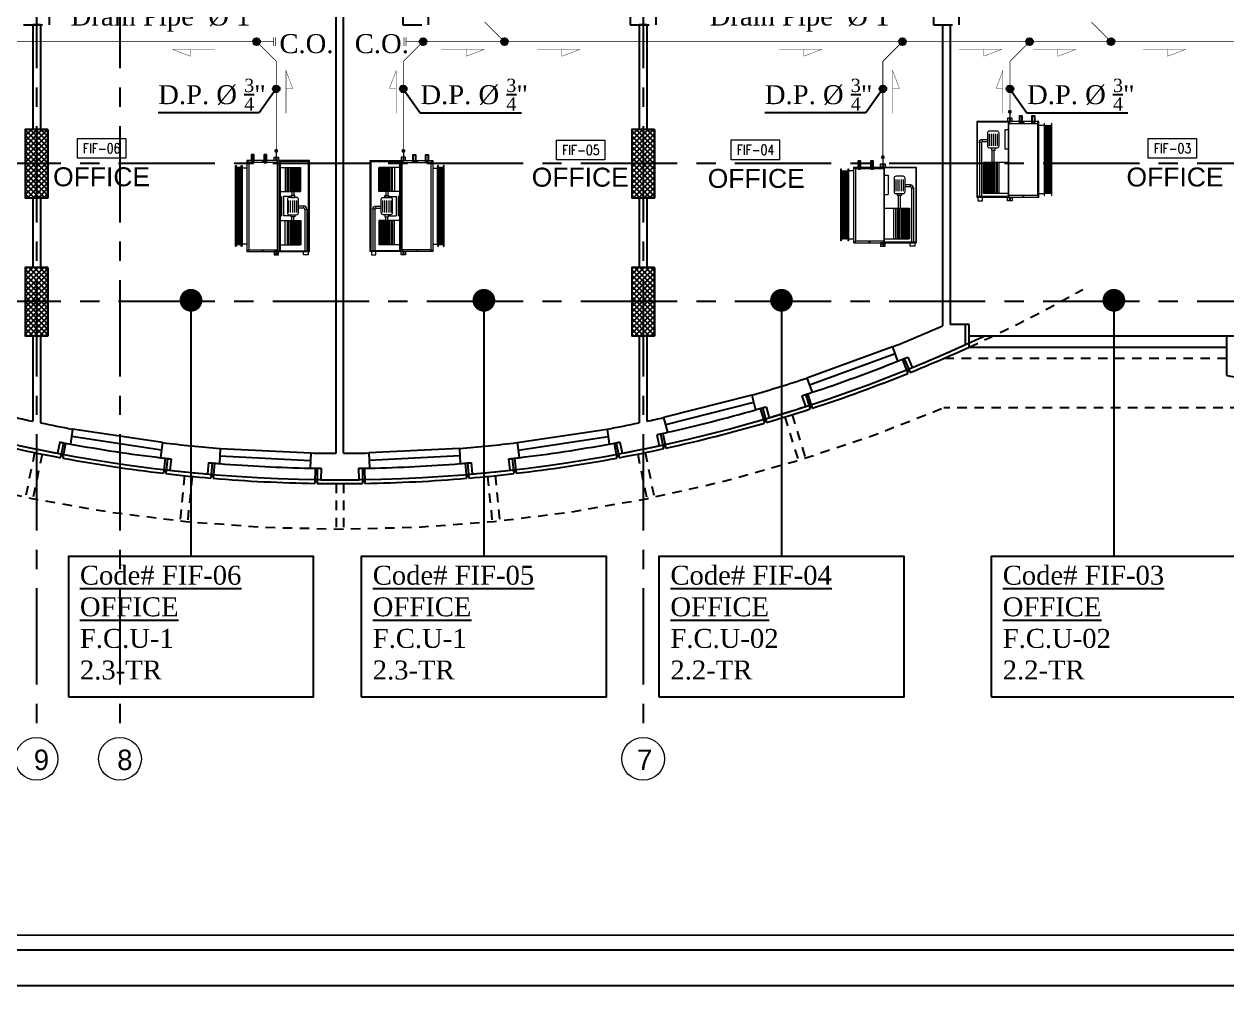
# Model space of a CAD drawing. Extents: x -711 to 2784, y 81 to 852.
# Drawn here: x -686.04 to -670.18, y 280.99 to 293.68 of the extents above; entities that cross this region are included whole.
import ezdxf
from ezdxf.enums import TextEntityAlignment as Align

# ---------------------------------------------------------------- set-up
doc = ezdxf.new("R2010")
doc.units = 0
doc.header["$MEASUREMENT"] = 0
for name, pattern in [('CENTERX2', [101.6, 63.5, -12.7, 12.7, -12.7]), ('DASHDOT', [1, 0.5, -0.25, 0, -0.25]), ('HIDDEN', [0.375, 0.25, -0.125]), ('HIDDEN-Z', [3, 2, -1])]:
    doc.linetypes.add(name, pattern=pattern)
for name, color, linetype in [('01_AC-EQUIP', 206, 'Continuous'), ('AXIS', 1, 'CENTERX2'), ('CH.W.PIPING TEXT', 4, 'Continuous'), ('COLHATCH', 5, 'Continuous'), ('column', 6, 'Continuous'), ('CONCRETE-EDGE', 216, 'Continuous'), ('DASH', 1, 'Continuous'), ('DRAIN PIPE', 4, 'Continuous'), ('elev', 2, 'Continuous'), ('ELEV1', 7, 'Continuous'), ('FASEL', 253, 'Continuous'), ('fram', 252, 'Continuous'), ('M-CH-WP-R', 40, 'HIDDEN-Z'), ('M-CH-WP-S', 142, 'Continuous'), ('M-EQBMNT', 21, 'Continuous'), ('METAL-EDGE', 253, 'Continuous'), ('WALL', 4, 'Continuous'), ('WIN', 5, 'Continuous'), ('ZONE TEXT', 73, 'Continuous')]:
    doc.layers.add(name, color=color, linetype=linetype)
doc.layers.add('A-SYMB-RMNU', color=4, linetype='Continuous', lineweight=9)
doc.layers.add('AXIS-TXT', color=171, linetype='Continuous', lineweight=20)
doc.styles.add('AC', font='romans.shx', dxfattribs={"height": 0.2})
doc.styles.add('ARABY', font='sosa.shx')
doc.styles.add('ROMANS-TITLE', font='ROMANS.shx', dxfattribs={"width": 0.8})
doc.dimstyles.new('IHAB', dxfattribs={"dimscale": 0, "dimtxt": 0.15, "dimasz": 0.09, "dimexe": 0.18, "dimexo": 0.0625, "dimgap": 0, "dimtad": 0, "dimtih": 1, "dimtoh": 1, "dimzin": 0, "dimdsep": 46, "dimtxsty": 'ARABY', "dimcen": 0.03, "dimse1": 1, "dimse2": 1, "dimclrd": 36, "dimclrt": 42, "dimadec": 0, "dimazin": 0, "dimtfac": 1, "dimtmove": 1, "dimatfit": 3, "dimldrblk": 'ORIGIN', "dimfxl": 1, "dimtolj": 1, "dimtzin": 0, "dimarcsym": 0})

# ---------------------------------------------------------------- blocks, each defined once
blk = doc.blocks.new('A$C224F6469')
at = {"layer": '01_AC-EQUIP', "color": 1, "lineweight": 20}
for p, q in [((0, 0), (1, 0)), ((0, -0.82), (0, 0)), ((1, -0.82), (1, 0)), ((0.007, -0.004), (0.988, -0.004)), ((0.007, -0.42), (0.007, -0.004)), ((0.236, -0.074), (0.236, -0.145)), ((0.263, -0.074), (0.236, -0.074)), ((0.263, -0.074), (0.263, -0.145)), ((0.276, -0.035), (1, -0.035)), ((0.276, -0.061), (0.276, -0.035)), ((0.276, -0.061), (1, -0.061)), ((0.541, -0.42), (0.541, -0.09)), ((0.541, -0.09), (0.949, -0.09)), ((0.541, -0.092), (0.949, -0.092)), ((0.541, -0.094), (0.949, -0.094)), ((0.541, -0.096), (0.949, -0.096)), ((0.541, -0.099), (0.949, -0.099)), ((0.541, -0.103), (0.949, -0.103)), ((0.541, -0.106), (0.949, -0.106)), ((0.541, -0.11), (0.949, -0.11)), ((0.541, -0.115), (0.949, -0.115)), ((0.541, -0.122), (0.949, -0.122)), ((0.541, -0.129), (0.949, -0.129)), ((0.541, -0.138), (0.949, -0.138)), ((0.541, -0.148), (0.949, -0.148)), ((0.541, -0.158), (0.949, -0.158)), ((0.949, -0.42), (0.949, -0.09)), ((0.988, -0.42), (0.988, -0.004)), ((0.32, -0.168), (0.163, -0.168)), ((0.32, -0.194), (0.163, -0.194)), ((0.32, -0.221), (0.163, -0.221)), ((0.32, -0.248), (0.163, -0.248)), ((0.32, -0.274), (0.163, -0.274)), ((0.541, -0.204), (0.376, -0.204)), ((0.541, -0.231), (0.376, -0.231)), ((0.541, -0.168), (0.949, -0.168)), ((0.541, -0.175), (0.949, -0.175)), ((0.541, -0.184), (0.949, -0.184)), ((0.541, -0.194), (0.949, -0.194)), ((0.541, -0.214), (0.949, -0.214)), ((0.541, -0.23), (0.949, -0.23)), ((0.541, -0.25), (0.949, -0.25)), ((0.541, -0.27), (0.949, -0.27)), ((0.949, -0.295), (0.541, -0.295)), ((0, -0.42), (1, -0.42)), ((0.022, -0.425), (0.001, -0.425)), ((0.011, -0.418), (0.011, -0.432)), ((0.109, -0.37), (0.363, -0.37)), ((0.109, -0.42), (0.109, -0.37)), ((0.363, -0.42), (0.363, -0.37)), ((0.978, -0.425), (0.999, -0.425)), ((0.989, -0.418), (0.989, -0.432)), ((0.022, -0.615), (0.001, -0.615)), ((0.011, -0.608), (0.011, -0.622)), ((0.978, -0.615), (0.999, -0.615)), ((0.989, -0.608), (0.989, -0.622)), ((1, -0.82), (0, -0.82)), ((0.022, -0.81), (0.001, -0.81)), ((0.011, -0.803), (0.011, -0.817)), ((0.05, -0.82), (0.05, -0.89)), ((0.95, -0.82), (0.95, -0.89)), ((0.978, -0.81), (0.999, -0.81)), ((0.989, -0.803), (0.989, -0.817))]:
    blk.add_line(p, q, dxfattribs=at)
at = {"layer": '01_AC-EQUIP', "color": 1, "linetype": 'DASHDOT', "lineweight": 20}
blk.add_line((0.541, -0.168), (0.949, -0.168), dxfattribs=at)
at = {"layer": '01_AC-EQUIP', "color": 4, "lineweight": 20}
blk.add_line((-0.128, -0.438), (-0.023, -0.438), dxfattribs=at)
at = {"layer": '01_AC-EQUIP', "color": 2, "lineweight": 20}
for p, q in [((0.047, -0.9), (0.063, -0.895)), ((0.047, -0.9), (0.063, -0.905)), ((0.047, -0.91), (0.063, -0.905)), ((0.047, -0.91), (0.063, -0.915)), ((0.047, -0.92), (0.063, -0.915)), ((0.047, -0.92), (0.063, -0.925)), ((0.047, -0.931), (0.063, -0.925)), ((0.047, -0.931), (0.063, -0.936)), ((0.047, -0.941), (0.063, -0.936)), ((0.047, -0.941), (0.063, -0.946)), ((0.047, -0.951), (0.063, -0.946)), ((0.047, -0.951), (0.063, -0.956)), ((0.063, -0.905), (0.937, -0.905)), ((0.063, -0.915), (0.937, -0.915)), ((0.063, -0.925), (0.937, -0.925)), ((0.063, -0.936), (0.937, -0.936)), ((0.063, -0.946), (0.937, -0.946)), ((0.953, -0.9), (0.937, -0.895)), ((0.953, -0.9), (0.937, -0.905)), ((0.953, -0.91), (0.937, -0.905)), ((0.953, -0.91), (0.937, -0.915)), ((0.953, -0.92), (0.937, -0.915)), ((0.953, -0.92), (0.937, -0.925)), ((0.953, -0.931), (0.937, -0.925)), ((0.953, -0.931), (0.937, -0.936)), ((0.953, -0.941), (0.937, -0.936)), ((0.953, -0.941), (0.937, -0.946)), ((0.953, -0.951), (0.937, -0.946)), ((0.953, -0.951), (0.937, -0.956)), ((0.047, -0.961), (0.063, -0.956)), ((0.047, -0.961), (0.063, -0.966)), ((0.047, -0.971), (0.063, -0.966)), ((0.047, -0.971), (0.063, -0.976)), ((0.047, -0.981), (0.063, -0.976)), ((0.047, -0.981), (0.063, -0.987)), ((0.063, -0.956), (0.937, -0.956)), ((0.063, -0.966), (0.937, -0.966)), ((0.063, -0.976), (0.937, -0.976)), ((0.953, -0.961), (0.937, -0.956)), ((0.953, -0.961), (0.937, -0.966)), ((0.953, -0.971), (0.937, -0.966)), ((0.953, -0.971), (0.937, -0.976)), ((0.953, -0.981), (0.937, -0.976)), ((0.953, -0.981), (0.937, -0.987))]:
    blk.add_line(p, q, dxfattribs=at)
at = {"layer": '01_AC-EQUIP', "color": 1, "lineweight": 20}
blk.add_lwpolyline([(0.324, -0.145), (0.149, -0.145, 0.414214), (0.122, -0.171), (0.122, -0.264, 0.414214), (0.149, -0.291), (0.324, -0.291, 0.414214), (0.351, -0.264), (0.351, -0.171, 0.414214)], format="xyb", close=True, dxfattribs=at)
for points in [[(1.044, -0.076), (1, -0.076), (1, -0.016), (1.044, -0.016)], [(0.351, -0.193), (0.376, -0.193), (0.376, -0.243), (0.351, -0.243)], [(-0.044, -0.407), (0, -0.407), (0, -0.467), (-0.044, -0.467)], [(0.025, -0.8), (0.975, -0.8), (0.975, -0.42), (0.025, -0.42)], [(1.044, -0.407), (1, -0.407), (1, -0.467), (1.044, -0.467)]]:
    blk.add_lwpolyline(points, close=True, dxfattribs=at)
at = {"layer": '01_AC-EQUIP', "color": 4, "lineweight": 20, "const_width": 0.0252}
blk.add_lwpolyline([(-0.126, -0.45, 1), (-0.131, -0.425, 1)], format="xyb", close=True, dxfattribs=at)
at = {"layer": '01_AC-EQUIP', "color": 2, "lineweight": 20}
for points in [[(0.975, -0.89), (0.975, -0.895), (0.025, -0.895), (0.025, -0.89)], [(0.975, -0.987), (0.975, -0.992), (0.025, -0.992), (0.025, -0.987)]]:
    blk.add_lwpolyline(points, close=True, dxfattribs=at)
at = {"layer": '01_AC-EQUIP', "color": 1, "lineweight": 20}
for centre in [(-0.023, -0.438), (1.023, -0.438)]:
    blk.add_circle(centre, 0.00932, dxfattribs=at)
for radius in [0.0399, 0.0133]:
    blk.add_arc((0.276, -0.074), radius, 90.0006, 180.0006, dxfattribs=at)
at = {"layer": '01_AC-EQUIP', "color": 1, "lineweight": 20, "extrusion": (0, 0, -1)}
for centre, major_axis, start_param, end_param in [((0.011, -0.425), (-0.00827, 0), -1.570796, 4.712389), ((0.011, -0.425), (-0.0047, 0), 3.141593, 9.424778), ((0.011, -0.615), (-0.00827, 0), -1.570796, 4.712389), ((0.011, -0.615), (-0.0047, 0), 3.141593, 9.424778), ((0.011, -0.81), (-0.00827, 0), -1.570796, 4.712389), ((0.011, -0.81), (-0.0047, 0), 3.141593, 9.424778)]:
    blk.add_ellipse(centre, major_axis=major_axis, ratio=0.646018, start_param=start_param, end_param=end_param, dxfattribs=at)
at = {"layer": '01_AC-EQUIP', "color": 1, "lineweight": 20}
for centre, major_axis, start_param, end_param in [((0.989, -0.425), (0.00827, 0), -1.570796, 4.712389), ((0.989, -0.425), (0.0047, 0), 3.141593, 9.424778), ((0.989, -0.615), (0.00827, 0), -1.570796, 4.712389), ((0.989, -0.615), (0.0047, 0), 3.141593, 9.424778), ((0.989, -0.81), (0.00827, 0), -1.570796, 4.712389), ((0.989, -0.81), (0.0047, 0), 3.141593, 9.424778)]:
    blk.add_ellipse(centre, major_axis=major_axis, ratio=0.646018, start_param=start_param, end_param=end_param, dxfattribs=at)
at = {"layer": 'M-CH-WP-R', "color": 6, "linetype": 'ByBlock', "ltscale": 1.5}
blk.add_lwpolyline([(0.025, -0.762), (0.025, -0.732), (-0.075, -0.732), (-0.075, -0.762)], close=True, dxfattribs=at)
at = {"layer": 'M-CH-WP-S', "color": 5, "linetype": 'ByBlock', "ltscale": 1.5}
blk.add_lwpolyline([(0.025, -0.597), (0.025, -0.567), (-0.075, -0.567), (-0.075, -0.597)], close=True, dxfattribs=at)
at = {"layer": 'M-EQBMNT', "color": 21, "linetype": 'ByBlock', "ltscale": 1.5}
blk.add_line((0.541, -0.09), (0.949, -0.09), dxfattribs=at)
blk = doc.blocks.new('A$C069E27EC')
at = {"layer": '01_AC-EQUIP', "color": 2, "linetype": 'Continuous'}
for p, q in [((0, 0), (0, -130)), ((1, 0.3), (0.5, -1.3)), ((1, 0.3), (1.5, -1.3)), ((2, 0.3), (1.5, -1.3)), ((2, 0.3), (2.5, -1.3)), ((3, 0.3), (2.5, -1.3)), ((3, 0.3), (3.6, -1.3)), ((4.1, 0.3), (3.6, -1.3)), ((4.1, 0.3), (4.6, -1.3)), ((5.1, 0.3), (4.6, -1.3)), ((5.1, 0.3), (5.6, -1.3)), ((6.1, 0.3), (5.6, -1.3)), ((6.1, 0.3), (6.6, -1.3)), ((7.1, 0.3), (6.6, -1.3)), ((7.1, 0.3), (7.6, -1.3)), ((8.1, 0.3), (7.6, -1.3)), ((8.1, 0.3), (8.6, -1.3)), ((9.2, 0.3), (8.6, -1.3)), ((9.2, 0.3), (9.7, -1.3)), ((1.5, -128.7), (1.5, -1.3)), ((2.5, -128.7), (2.5, -1.3)), ((3.6, -128.7), (3.6, -1.3)), ((4.6, -128.7), (4.6, -1.3)), ((5.6, -128.7), (5.6, -1.3)), ((6.6, -128.7), (6.6, -1.3)), ((7.6, -128.7), (7.6, -1.3)), ((8.6, -128.7), (8.6, -1.3)), ((1, -130.3), (0.5, -128.7)), ((1, -130.3), (1.5, -128.7)), ((2, -130.3), (1.5, -128.7)), ((2, -130.3), (2.5, -128.7)), ((3, -130.3), (2.5, -128.7)), ((3, -130.3), (3.6, -128.7)), ((4.1, -130.3), (3.6, -128.7)), ((4.1, -130.3), (4.6, -128.7)), ((5.1, -130.3), (4.6, -128.7)), ((5.1, -130.3), (5.6, -128.7)), ((6.1, -130.3), (5.6, -128.7)), ((6.1, -130.3), (6.6, -128.7)), ((7.1, -130.3), (6.6, -128.7)), ((7.1, -130.3), (7.6, -128.7)), ((8.1, -130.3), (7.6, -128.7)), ((8.1, -130.3), (8.6, -128.7)), ((9.2, -130.3), (8.6, -128.7)), ((9.2, -130.3), (9.7, -128.7))]:
    blk.add_line(p, q, dxfattribs=at)
for points in [[(0, 2.5), (0.5, 2.5), (0.5, -132.5), (0, -132.5)], [(9.7, 2.5), (10.2, 2.5), (10.2, -132.5), (9.7, -132.5)]]:
    blk.add_lwpolyline(points, close=True, dxfattribs=at)
blk = doc.blocks.new('A$C7CD32F90')
at = {"layer": '01_AC-EQUIP', "color": 1, "lineweight": 20}
for p, q in [((0.089, -0.4), (0.089, -0.116)), ((0.408, -0.116), (0.089, -0.116)), ((0.408, -0.117), (0.089, -0.117)), ((0.408, -0.119), (0.089, -0.119)), ((0.408, -0.122), (0.089, -0.122)), ((0.408, -0.125), (0.089, -0.125)), ((0.408, -0.128), (0.089, -0.128)), ((0.408, -0.132), (0.089, -0.132)), ((0.408, -0.136), (0.089, -0.136)), ((0.408, -0.141), (0.089, -0.141)), ((0.408, -0.148), (0.089, -0.148)), ((0.408, -0.155), (0.089, -0.155)), ((0.408, -0.4), (0.408, -0.116)), ((0.599, -0.074), (0.599, -0.145)), ((0.626, -0.074), (0.599, -0.074)), ((0.626, -0.074), (0.626, -0.145)), ((0.639, -0.035), (1.2, -0.035)), ((0.639, -0.061), (0.639, -0.035)), ((0.639, -0.061), (1.2, -0.061)), ((0.791, -0.4), (0.791, -0.116)), ((0.791, -0.116), (1.11, -0.116)), ((0.791, -0.117), (1.11, -0.117)), ((0.791, -0.119), (1.11, -0.119)), ((0.791, -0.122), (1.11, -0.122)), ((0.791, -0.125), (1.11, -0.125)), ((0.791, -0.128), (1.11, -0.128)), ((0.791, -0.132), (1.11, -0.132)), ((0.791, -0.136), (1.11, -0.136)), ((0.791, -0.141), (1.11, -0.141)), ((0.791, -0.148), (1.11, -0.148)), ((0.791, -0.155), (1.11, -0.155)), ((1.11, -0.4), (1.11, -0.116)), ((0.408, -0.164), (0.089, -0.164)), ((0.408, -0.173), (0.089, -0.173)), ((0.408, -0.183), (0.089, -0.183)), ((0.408, -0.193), (0.089, -0.193)), ((0.408, -0.201), (0.089, -0.201)), ((0.408, -0.209), (0.089, -0.209)), ((0.408, -0.219), (0.089, -0.219)), ((0.408, -0.229), (0.089, -0.229)), ((0.408, -0.239), (0.089, -0.239)), ((0.408, -0.255), (0.089, -0.255)), ((0.408, -0.275), (0.089, -0.275)), ((0.408, -0.295), (0.089, -0.295)), ((0.408, -0.204), (0.46, -0.204)), ((0.408, -0.231), (0.46, -0.231)), ((0.472, -0.243), (0.472, -0.343)), ((0.683, -0.168), (0.526, -0.168)), ((0.683, -0.194), (0.526, -0.194)), ((0.683, -0.221), (0.526, -0.221)), ((0.683, -0.248), (0.526, -0.248)), ((0.683, -0.274), (0.526, -0.274)), ((0.726, -0.243), (0.726, -0.343)), ((0.791, -0.204), (0.739, -0.204)), ((0.791, -0.231), (0.739, -0.231)), ((0.791, -0.164), (1.11, -0.164)), ((0.791, -0.173), (1.11, -0.173)), ((0.791, -0.183), (1.11, -0.183)), ((0.791, -0.193), (1.11, -0.193)), ((0.791, -0.201), (1.11, -0.201)), ((0.791, -0.209), (1.11, -0.209)), ((0.791, -0.219), (1.11, -0.219)), ((0.791, -0.229), (1.11, -0.229)), ((0.791, -0.239), (1.11, -0.239)), ((0.791, -0.255), (1.11, -0.255)), ((0.791, -0.275), (1.11, -0.275)), ((0.791, -0.295), (1.11, -0.295)), ((0.022, -0.425), (0.001, -0.425)), ((0.011, -0.418), (0.011, -0.432)), ((0.089, -0.321), (0.408, -0.321)), ((0.472, -0.343), (0.726, -0.343)), ((0.472, -0.37), (0.726, -0.37)), ((0.472, -0.4), (0.472, -0.37)), ((0.726, -0.4), (0.726, -0.37)), ((1.11, -0.321), (0.791, -0.321)), ((1.178, -0.425), (1.199, -0.425)), ((1.189, -0.418), (1.189, -0.432)), ((0.022, -0.615), (0.001, -0.615)), ((0.011, -0.608), (0.011, -0.622)), ((1.178, -0.615), (1.199, -0.615)), ((1.189, -0.608), (1.189, -0.622)), ((0.022, -0.81), (0.001, -0.81)), ((0.011, -0.803), (0.011, -0.817)), ((0.1, -0.824), (0.1, -0.89)), ((1.1, -0.824), (1.1, -0.89)), ((1.178, -0.81), (1.199, -0.81)), ((1.189, -0.803), (1.189, -0.817))]:
    blk.add_line(p, q, dxfattribs=at)
at = {"layer": '01_AC-EQUIP', "color": 1, "linetype": 'DASHDOT', "lineweight": 20}
for p, q in [((0.408, -0.193), (0.089, -0.193)), ((0.791, -0.193), (1.11, -0.193))]:
    blk.add_line(p, q, dxfattribs=at)
at = {"layer": '01_AC-EQUIP', "color": 4, "lineweight": 20}
blk.add_line((-0.128, -0.438), (-0.023, -0.438), dxfattribs=at)
at = {"layer": '01_AC-EQUIP', "color": 1, "lineweight": 20}
for points in [[(0, -0.4), (1.2, -0.4), (1.2, 0), (0, 0)], [(0.012, -0.388), (1.188, -0.388), (1.188, -0.012), (0.012, -0.012)], [(1.244, -0.076), (1.2, -0.076), (1.2, -0.016), (1.244, -0.016)], [(0.485, -0.193), (0.46, -0.193), (0.46, -0.243), (0.485, -0.243)], [(0.714, -0.193), (0.739, -0.193), (0.739, -0.243), (0.714, -0.243)], [(-0.044, -0.407), (0, -0.407), (0, -0.467), (-0.044, -0.467)], [(1.2, -0.4), (0, -0.4), (0, -0.824), (1.2, -0.824)], [(1.175, -0.42), (0.024, -0.42), (0.024, -0.8), (1.175, -0.8)], [(1.244, -0.407), (1.2, -0.407), (1.2, -0.467), (1.244, -0.467)]]:
    blk.add_lwpolyline(points, close=True, dxfattribs=at)
blk.add_lwpolyline([(0.687, -0.145), (0.511, -0.145, 0.414214), (0.485, -0.171), (0.485, -0.264, 0.414214), (0.511, -0.291), (0.687, -0.291, 0.414214), (0.714, -0.264), (0.714, -0.171, 0.414214)], format="xyb", close=True, dxfattribs=at)
at = {"layer": '01_AC-EQUIP', "color": 4, "lineweight": 20, "const_width": 0.0252}
blk.add_lwpolyline([(-0.126, -0.45, 1), (-0.131, -0.425, 1)], format="xyb", close=True, dxfattribs=at)
at = {"layer": '01_AC-EQUIP', "color": 1, "lineweight": 20}
for centre in [(-0.023, -0.438), (1.223, -0.438)]:
    blk.add_circle(centre, 0.00932, dxfattribs=at)
for radius in [0.0399, 0.0133]:
    blk.add_arc((0.639, -0.074), radius, 90.0006, 180.0006, dxfattribs=at)
at = {"layer": '01_AC-EQUIP', "color": 1, "lineweight": 20, "extrusion": (0, 0, -1)}
for centre, major_axis, start_param, end_param in [((0.011, -0.425), (-0.00827, 0), -1.570796, 4.712389), ((0.011, -0.425), (-0.0047, 0), 3.141593, 9.424778), ((0.011, -0.615), (-0.00827, 0), -1.570796, 4.712389), ((0.011, -0.615), (-0.0047, 0), 3.141593, 9.424778), ((0.011, -0.81), (-0.00827, 0), -1.570796, 4.712389), ((0.011, -0.81), (-0.0047, 0), 3.141593, 9.424778)]:
    blk.add_ellipse(centre, major_axis=major_axis, ratio=0.646018, start_param=start_param, end_param=end_param, dxfattribs=at)
at = {"layer": '01_AC-EQUIP', "color": 1, "lineweight": 20}
for centre, major_axis, start_param, end_param in [((1.189, -0.425), (0.00827, 0), -1.570796, 4.712389), ((1.189, -0.425), (0.0047, 0), 3.141593, 9.424778), ((1.189, -0.615), (0.00827, 0), -1.570796, 4.712389), ((1.189, -0.615), (0.0047, 0), 3.141593, 9.424778), ((1.189, -0.81), (0.00827, 0), -1.570796, 4.712389), ((1.189, -0.81), (0.0047, 0), 3.141593, 9.424778)]:
    blk.add_ellipse(centre, major_axis=major_axis, ratio=0.646018, start_param=start_param, end_param=end_param, dxfattribs=at)
at = {"layer": 'M-CH-WP-R', "color": 6, "linetype": 'ByBlock', "ltscale": 1.5}
blk.add_lwpolyline([(0.025, -0.762), (0.025, -0.732), (-0.075, -0.732), (-0.075, -0.762)], close=True, dxfattribs=at)
at = {"layer": 'M-CH-WP-S', "color": 5, "linetype": 'ByBlock', "ltscale": 1.5}
blk.add_lwpolyline([(0.025, -0.597), (0.025, -0.567), (-0.075, -0.567), (-0.075, -0.597)], close=True, dxfattribs=at)
at = {"layer": 'M-EQBMNT', "color": 21, "linetype": 'ByBlock', "ltscale": 1.5}
for p, q in [((0.408, -0.116), (0.089, -0.116)), ((0.791, -0.116), (1.11, -0.116))]:
    blk.add_line(p, q, dxfattribs=at)
at = {"layer": '01_AC-EQUIP', "color": 1, "lineweight": 20, "xscale": 0.00784765227677817, "yscale": 0.00784765227677817, "zscale": 0.00784765227677817, "rotation": 270}
blk.add_blockref('A$C069E27EC', (1.11, -0.89), dxfattribs=at)
blk = doc.blocks.new('DOT')
at = {"color": 0, "linetype": 'ByBlock'}
blk.add_line((-0.5, 0), (-1, 0), dxfattribs=at)
at = {"color": 0, "linetype": 'ByBlock', "const_width": 0.5}
blk.add_lwpolyline([(-0.25, 0, 1), (0.25, 0, 1)], format="xyb", close=True, dxfattribs=at)
blk = doc.blocks.new('A-ROOM')
at = {"layer": 'A-SYMB-RMNU'}
blk.add_lwpolyline([(-425, 175), (425, 175), (425, -175), (-425, -175)], close=True, dxfattribs=at)
at = {"layer": 'A-SYMB-RMNU', "style": 'ROMANS-TITLE', "width": 0.8}
blk.add_attdef('ROOM-NO', text='', height=175, dxfattribs=at).set_placement((0, 0), align=Align.MIDDLE)

msp = doc.modelspace()

# ---------------------------------------------------------------- hatches: boundary and pattern name
at = {"layer": 'COLHATCH', "linetype": 'Continuous'}
h = msp.add_hatch(dxfattribs=at)
h.set_pattern_fill('_USER', color=252, scale=0.05, angle=45, style=0, double=1, pattern_type=0)
h.set_pattern_definition([(45, (-481.988946, 93.687133), (-0.035355339, 0.035355339), []), (135, (-481.988946, 93.687133), (-0.035355339, -0.035355339), [])])
h.paths.add_polyline_path([(-661.549, 311.267), (-661.849, 311.267), (-661.849, 310.367), (-661.549, 310.367)])
h.paths.add_polyline_path([(-659.549, 311.267), (-660.349, 311.267), (-660.349, 310.967), (-659.549, 310.967)])
h.paths.add_polyline_path([(-659.749, 305.687), (-660.549, 305.687), (-660.549, 305.387), (-659.749, 305.387)])
h.paths.add_polyline_path([(-657.199, 305.687), (-657.999, 305.687), (-657.999, 305.387), (-657.199, 305.387)])
h.paths.add_polyline_path([(-657.599, 309.267), (-657.899, 309.267), (-657.899, 308.667), (-657.599, 308.667)])
h.paths.add_polyline_path([(-659.456, 294.417), (-660.556, 294.417), (-660.556, 294.117), (-659.703, 294.117, -0.011587), (-659.719, 293.431), (-659.47, 293.421, 0.01656)])
h.paths.add_polyline_path([(-659.651, 291.687), (-659.904, 291.687, -0.040808), (-660.493, 289.348), (-660.256, 289.267, 0.04151)])
h.paths.add_polyline_path([(-661.549, 292.287), (-661.849, 292.287), (-661.849, 291.387), (-661.549, 291.387)])
h.paths.add_polyline_path([(-665.679, 292.287), (-666.079, 292.287), (-666.079, 291.387), (-665.679, 291.387)])
h.paths.add_polyline_path([(-669.479, 292.287), (-669.929, 292.287), (-669.929, 291.387), (-669.479, 291.387)])
h.paths.add_polyline_path([(-669.729, 290.467), (-670.029, 290.467), (-670.029, 289.567), (-669.729, 289.567)])
h.paths.add_polyline_path([(-677.729, 292.287), (-678.029, 292.287), (-678.029, 291.387), (-677.729, 291.387)])
h.paths.add_polyline_path([(-677.729, 290.467), (-678.029, 290.467), (-678.029, 289.567), (-677.729, 289.567)])
h.paths.add_polyline_path([(-677.729, 310.117), (-678.029, 310.117), (-678.029, 309.517), (-677.729, 309.517)])
h.paths.add_polyline_path([(-669.479, 311.267), (-669.929, 311.267), (-669.929, 310.367), (-669.479, 310.367)])
h.paths.add_polyline_path([(-677.729, 313.467), (-678.029, 313.467), (-678.029, 312.867), (-677.729, 312.867)])
h.paths.add_polyline_path([(-679.079, 311.267), (-684.779, 311.267), (-684.779, 309.517), (-684.479, 309.517), (-684.479, 310.967), (-679.379, 310.967), (-679.379, 309.517), (-679.079, 309.517)])
h.paths.add_polyline_path([(-684.479, 313.467), (-684.779, 313.467), (-684.779, 312.867), (-684.479, 312.867)])
h.paths.add_polyline_path([(-693.829, 311.267), (-694.279, 311.267), (-694.279, 310.367), (-693.829, 310.367)])
h.paths.add_polyline_path([(-697.629, 311.267), (-698.029, 311.267), (-698.029, 310.367), (-697.629, 310.367)])
h.paths.add_polyline_path([(-701.909, 311.267), (-702.209, 311.267), (-702.209, 310.367), (-701.909, 310.367)])
h.paths.add_polyline_path([(-703.409, 311.267), (-704.209, 311.267), (-704.209, 310.967), (-703.409, 310.967)])
h.paths.add_polyline_path([(-705.859, 309.267), (-706.159, 309.267), (-706.159, 308.667), (-705.859, 308.667)])
h.paths.add_polyline_path([(-703.209, 305.687), (-704.009, 305.687), (-704.009, 305.387), (-703.209, 305.387)])
h.paths.add_polyline_path([(-705.759, 305.687), (-706.559, 305.687), (-706.559, 305.387), (-705.759, 305.387)])
h.paths.add_polyline_path([(-705.759, 300.687), (-706.559, 300.687), (-706.559, 300.387), (-705.759, 300.387)])
h.paths.add_polyline_path([(-703.209, 300.637), (-704.109, 300.637), (-704.109, 300.387), (-703.209, 300.387)])
h.paths.add_polyline_path([(-703.201, 294.417), (-704.301, 294.417, 0.01656), (-704.288, 293.421), (-704.039, 293.431, -0.011587), (-704.054, 294.117), (-703.201, 294.117)])
h.paths.add_polyline_path([(-703.854, 291.687), (-704.107, 291.687, 0.04151), (-703.502, 289.267), (-703.265, 289.348, -0.040808)])
h.paths.add_polyline_path([(-701.909, 292.287), (-702.209, 292.287), (-702.209, 291.387), (-701.909, 291.387)])
h.paths.add_polyline_path([(-697.679, 292.287), (-698.079, 292.287), (-698.079, 291.387), (-697.679, 291.387)])
h.paths.add_polyline_path([(-693.829, 292.287), (-694.279, 292.287), (-694.278, 291.387), (-693.828, 291.387)])
h.paths.add_polyline_path([(-693.729, 290.467), (-694.029, 290.467), (-694.029, 289.567), (-693.729, 289.567)])
h.paths.add_polyline_path([(-685.729, 292.287), (-686.029, 292.287), (-686.029, 291.387), (-685.729, 291.387)])
h.paths.add_polyline_path([(-685.729, 290.467), (-686.029, 290.467), (-686.029, 289.567), (-685.729, 289.567)])
at = {"layer": 'DRAIN PIPE', "linetype": 'Continuous'}
for points in [[(-683.021, 293.445, 1), (-682.932, 293.445, 1)], [(-680.826, 293.445, 1), (-680.736, 293.445, 1)], [(-679.752, 293.445, 1), (-679.663, 293.445, 1)], [(-674.502, 293.445, 1), (-674.413, 293.445, 1)], [(-672.827, 293.445, 1), (-672.738, 293.445, 1)], [(-671.752, 293.445, 1), (-671.663, 293.445, 1)]]:
    msp.add_hatch(color=2, dxfattribs=at).paths.add_polyline_path(points)

# ---------------------------------------------------------------- linework, layer by layer
at = {"layer": 'AXIS', "color": 252, "linetype": 'CENTERX2', "ltscale": 0.02}
for p, q in [((-685.879, 316.716), (-685.879, 284.268)), ((-684.779, 316.716), (-684.779, 284.268)), ((-677.879, 316.716), (-677.879, 284.268)), ((-655.078, 291.837), (-708.68, 291.837)), ((-655.078, 290.017), (-708.68, 290.017))]:
    msp.add_line(p, q, dxfattribs=at)
at = {"layer": 'AXIS-TXT'}
for centre in [(-685.879, 283.986), (-684.779, 283.986), (-677.879, 283.986)]:
    msp.add_circle(centre, 0.282, dxfattribs=at)
at = {"layer": 'CH.W.PIPING TEXT', "color": 34, "linetype": 'Continuous'}
for points in [[(-685.458, 284.806), (-682.225, 284.806), (-682.225, 286.654), (-685.458, 286.654)], [(-681.596, 284.806), (-678.363, 284.806), (-678.363, 286.654), (-681.596, 286.654)], [(-677.671, 284.806), (-674.437, 284.806), (-674.437, 286.654), (-677.671, 286.654)]]:
    msp.add_lwpolyline(points, close=True, dxfattribs=at)
at = {"layer": 'CH.W.PIPING TEXT', "color": 47, "linetype": 'Continuous'}
msp.add_lwpolyline([(-673.287, 284.806), (-670.054, 284.806), (-670.054, 286.654), (-673.287, 286.654)], close=True, dxfattribs=at)
at = {"layer": 'column', "color": 252}
for points in [[(-685.729, 292.287), (-686.029, 292.287), (-686.029, 291.387), (-685.729, 291.387)], [(-677.729, 292.287), (-678.029, 292.287), (-678.029, 291.387), (-677.729, 291.387)], [(-685.729, 290.467), (-686.029, 290.467), (-686.029, 289.567), (-685.729, 289.567)], [(-677.729, 290.467), (-678.029, 290.467), (-678.029, 289.567), (-677.729, 289.567)]]:
    msp.add_lwpolyline(points, close=True, dxfattribs=at)
at = {"layer": 'CONCRETE-EDGE', "color": 252, "linetype": 'Continuous'}
msp.add_lwpolyline([(-694.781, 289.238), (-694.19, 289.342), (-694.129, 288.997), (-693.629, 289.086), (-693.629, 289.567), (-690.384, 289.567, 0.223395), (-673.374, 289.567), (-670.129, 289.567)], format="xyb", dxfattribs=at)
at = {"layer": 'DASH', "color": 252, "linetype": 'HIDDEN', "ltscale": 0.5}
for p, q in [((-670.179, 289.265), (-673.922, 289.265)), ((-667.76, 288.617), (-673.912, 288.617)), ((-676.01, 288.496), (-675.833, 287.923)), ((-675.915, 288.525), (-675.737, 287.952)), ((-685.905, 288.026), (-686.025, 287.438)), ((-685.807, 288.006), (-685.927, 287.418)), ((-677.95, 288.006), (-677.831, 287.418)), ((-677.852, 288.026), (-677.733, 287.438)), ((-683.927, 287.722), (-683.987, 287.125)), ((-683.828, 287.712), (-683.888, 287.115)), ((-679.93, 287.712), (-679.87, 287.115)), ((-679.83, 287.722), (-679.771, 287.125)), ((-681.929, 287.617), (-681.929, 287.017)), ((-681.829, 287.617), (-681.829, 287.017))]:
    msp.add_line(p, q, dxfattribs=at)
for radius, start, end in [(20.036, 294.4722, 299.2826), (20.636, 247.2893, 292.7107)]:
    msp.add_arc((-681.879, 307.653), radius, start, end, dxfattribs=at)
at = {"layer": 'DRAIN PIPE', "color": 6, "const_width": 0.01}
for points in [[(-679.967, 293.704), (-679.708, 293.445)], [(-671.967, 293.704), (-671.708, 293.445)], [(-682.753, 293.504), (-682.753, 293.386)], [(-682.725, 293.504), (-682.725, 293.386)], [(-681.033, 293.504), (-681.033, 293.386)], [(-681.005, 293.504), (-681.005, 293.386)], [(-682.753, 293.445), (-702.147, 293.445)], [(-682.718, 293.186), (-682.977, 293.445)], [(-681.04, 293.186), (-680.781, 293.445)], [(-681.005, 293.445), (-661.611, 293.445)], [(-674.717, 293.186), (-674.458, 293.445)], [(-673.041, 293.186), (-672.782, 293.445)], [(-682.718, 291.898), (-682.718, 293.186)], [(-681.04, 291.898), (-681.04, 293.186)], [(-674.717, 291.815), (-674.717, 293.186)], [(-673.041, 292.415), (-673.041, 293.186)]]:
    msp.add_lwpolyline(points, dxfattribs=at)
at = {"layer": 'DRAIN PIPE', "color": 2, "linetype": 'Continuous', "const_width": 0.005}
for points in [[(-683.525, 293.342), (-684.085, 293.342), (-683.85, 293.253), (-683.85, 293.342)], [(-680.534, 293.342), (-679.974, 293.342), (-680.209, 293.253), (-680.209, 293.342)], [(-679.275, 293.342), (-678.715, 293.342), (-678.95, 293.253), (-678.95, 293.342)], [(-676.085, 293.342), (-675.525, 293.342), (-675.76, 293.253), (-675.76, 293.342)], [(-673.711, 293.342), (-673.151, 293.342), (-673.386, 293.253), (-673.386, 293.342)], [(-672.733, 293.342), (-672.173, 293.342), (-672.408, 293.253), (-672.408, 293.342)], [(-671.287, 293.342), (-670.727, 293.342), (-670.962, 293.253), (-670.962, 293.342)], [(-682.589, 292.502), (-682.589, 293.062), (-682.5, 292.827), (-682.589, 292.827)], [(-681.136, 292.502), (-681.136, 293.062), (-681.225, 292.827), (-681.136, 292.827)], [(-674.588, 292.502), (-674.588, 293.062), (-674.499, 292.827), (-674.588, 292.827)], [(-673.135, 292.502), (-673.135, 293.062), (-673.224, 292.827), (-673.135, 292.827)]]:
    msp.add_lwpolyline(points, dxfattribs=at)
at = {"layer": 'DRAIN PIPE', "color": 2, "linetype": 'Continuous'}
for centre in [(-682.977, 293.445), (-680.781, 293.445), (-679.708, 293.445), (-674.458, 293.445), (-672.782, 293.445), (-671.708, 293.445)]:
    msp.add_circle(centre, 0.0448, dxfattribs=at)
at = {"layer": 'elev', "color": 252}
for p, q in [((-674.462, 289.256), (-674.387, 289.07)), ((-675.71, 288.801), (-675.648, 288.611)), ((-676.335, 288.608), (-676.278, 288.416)), ((-677.621, 288.279), (-677.579, 288.084)), ((-685.496, 288.15), (-685.532, 287.953)), ((-678.262, 288.15), (-678.225, 287.953)), ((-684.183, 287.951), (-684.206, 287.753)), ((-679.575, 287.951), (-679.552, 287.753)), ((-683.532, 287.886), (-683.549, 287.687)), ((-682.206, 287.82), (-682.209, 287.62)), ((-681.552, 287.82), (-681.549, 287.62)), ((-680.226, 287.886), (-680.209, 287.687))]:
    msp.add_line(p, q, dxfattribs=at)
for start, end in [(288.1191, 291.9568), (282.394, 286.2317), (259.4934, 263.3312), (276.6688, 280.5066), (265.2186, 269.0563), (270.9437, 274.7814)]:
    msp.add_arc((-681.879, 307.653), 20.036, start, end, dxfattribs=at)
at = {"layer": 'ELEV1', "color": 252}
for radius, start, end in [(19.836, 288.3046, 291.7713), (20.006, 291.9567, 292.0426), (19.836, 282.5795, 286.0462), (20.006, 288.0333, 288.1192), (20.006, 286.2316, 286.3175), (19.836, 259.679, 263.1456), (19.836, 276.8544, 280.321), (20.006, 282.3082, 282.3941), (20.006, 259.4076, 259.4936), (20.006, 280.5064, 280.5924), (19.836, 265.4041, 268.8708), (19.836, 271.1292, 274.5959), (20.006, 263.331, 263.4169), (20.006, 265.1328, 265.2187), (20.006, 269.0562, 269.1421), (20.006, 270.8579, 270.9438), (20.006, 274.7813, 274.8672), (20.006, 276.5831, 276.669)]:
    msp.add_arc((-681.879, 307.653), radius, start, end, dxfattribs=at)
at = {"layer": 'FASEL', "color": 252, "linetype": 'HIDDEN'}
msp.add_lwpolyline([(-686.049, 293.667), (-685.709, 293.667), (-685.709, 294.197), (-681.049, 294.197), (-681.049, 293.667), (-680.709, 293.667), (-680.709, 294.197), (-678.049, 294.197), (-678.049, 293.667), (-677.709, 293.667), (-677.709, 294.197), (-674.049, 294.197), (-674.049, 293.667), (-673.709, 293.667), (-673.709, 294.197), (-670.049, 294.197)], dxfattribs=at)
at = {"layer": 'fram'}
msp.add_line((-710.114, 281.469), (-646.067, 281.469), dxfattribs=at)
for points in [[(-710.591, 318.992), (-645.591, 318.992), (-645.591, 280.992), (-710.591, 280.992)], [(-653.644, 318.515), (-710.114, 318.515), (-710.114, 281.469), (-653.644, 281.469)]]:
    msp.add_lwpolyline(points, close=True, dxfattribs=at)
at = {"layer": 'METAL-EDGE', "color": 252, "linetype": 'Continuous'}
for p, q in [((-673.629, 289.449), (-673.629, 289.717)), ((-674.388, 289.286), (-674.332, 289.147)), ((-675.786, 288.776), (-675.739, 288.633)), ((-676.258, 288.63), (-676.216, 288.486)), ((-685.574, 288.164), (-685.602, 288.017)), ((-678.184, 288.164), (-678.156, 288.017)), ((-677.699, 288.262), (-677.667, 288.116)), ((-684.103, 287.942), (-684.121, 287.793)), ((-683.612, 287.893), (-683.625, 287.744)), ((-682.126, 287.819), (-682.128, 287.669)), ((-681.632, 287.819), (-681.63, 287.669)), ((-680.146, 287.893), (-680.133, 287.744)), ((-679.655, 287.942), (-679.637, 287.793))]:
    msp.add_line(p, q, dxfattribs=at)
for radius, start, end in [(19.986, 292.186, 294.38), (19.836, 292.0426, 292.187), (19.836, 287.8889, 288.0333), (19.836, 286.3175, 286.4619), (19.986, 286.4608, 287.89), (19.836, 282.1638, 282.3082), (19.986, 257.8351, 259.2643), (19.836, 259.2632, 259.4076), (19.836, 280.5924, 280.7368), (19.986, 280.7357, 282.1649), (19.836, 263.4169, 263.5614), (19.836, 276.4386, 276.5831), (19.986, 263.5603, 264.9894), (19.836, 264.9884, 265.1328), (19.836, 269.1421, 269.2865), (19.836, 270.7135, 270.8579), (19.836, 274.8672, 275.0116), (19.986, 275.0106, 276.4397), (19.986, 269.2854, 270), (19.986, 270, 270.7146)]:
    msp.add_arc((-681.879, 307.653), radius, start, end, dxfattribs=at)
at = {"layer": 'WALL', "color": 252, "linetype": 'Continuous'}
for p, q in [((-681.929, 288.017), (-681.929, 294.197)), ((-681.829, 288.017), (-681.829, 294.197)), ((-685.829, 293.667), (-685.929, 293.667)), ((-685.929, 293.667), (-685.929, 292.287)), ((-685.829, 293.667), (-685.829, 292.287)), ((-677.829, 293.667), (-677.929, 293.667)), ((-677.929, 293.667), (-677.929, 292.287)), ((-677.829, 293.667), (-677.829, 292.287)), ((-673.929, 293.667), (-673.829, 293.667)), ((-673.929, 293.667), (-673.929, 289.698)), ((-673.829, 293.667), (-673.829, 289.717)), ((-685.929, 292.287), (-686.029, 292.287)), ((-686.029, 292.287), (-686.029, 291.387)), ((-685.829, 292.287), (-685.729, 292.287)), ((-685.729, 292.287), (-685.729, 291.387)), ((-677.929, 292.287), (-678.029, 292.287)), ((-678.029, 292.287), (-678.029, 291.387)), ((-677.829, 292.287), (-677.729, 292.287)), ((-677.729, 292.287), (-677.729, 291.387)), ((-686.029, 291.387), (-685.929, 291.387)), ((-685.929, 291.387), (-685.929, 290.467)), ((-685.729, 291.387), (-685.829, 291.387)), ((-685.829, 291.387), (-685.829, 290.467)), ((-678.029, 291.387), (-677.929, 291.387)), ((-677.929, 291.387), (-677.929, 290.467)), ((-677.729, 291.387), (-677.829, 291.387)), ((-677.829, 291.387), (-677.829, 290.467)), ((-685.929, 290.467), (-686.029, 290.467)), ((-686.029, 290.467), (-686.029, 289.567)), ((-685.829, 290.467), (-685.729, 290.467)), ((-685.729, 290.467), (-685.729, 289.567)), ((-677.929, 290.467), (-678.029, 290.467)), ((-678.029, 290.467), (-678.029, 289.567)), ((-677.829, 290.467), (-677.729, 290.467)), ((-677.729, 290.467), (-677.729, 289.567)), ((-673.579, 289.717), (-673.829, 289.717)), ((-673.579, 289.417), (-673.579, 289.717)), ((-686.029, 289.567), (-685.929, 289.567)), ((-685.929, 289.567), (-685.929, 288.439)), ((-685.729, 289.567), (-685.829, 289.567)), ((-685.829, 289.567), (-685.829, 288.419)), ((-678.029, 289.567), (-677.929, 289.567)), ((-677.929, 289.567), (-677.929, 288.419)), ((-677.729, 289.567), (-677.829, 289.567)), ((-677.829, 289.567), (-677.829, 288.439)), ((-670.179, 289.567), (-670.029, 289.567)), ((-670.179, 289.044), (-670.179, 289.567)), ((-674.59, 289.42), (-674.522, 289.232)), ((-674.435, 289.267), (-674.359, 289.082)), ((-675.718, 289.009), (-675.649, 288.821)), ((-670.179, 289.044), (-669.588, 288.939)), ((-676.445, 288.784), (-676.396, 288.59)), ((-675.738, 288.792), (-675.676, 288.601)), ((-676.306, 288.616), (-676.25, 288.424)), ((-677.608, 288.487), (-677.559, 288.293)), ((-685.403, 288.336), (-685.433, 288.138)), ((-678.355, 288.336), (-678.325, 288.138)), ((-677.65, 288.273), (-677.608, 288.078)), ((-685.525, 288.155), (-685.562, 287.959)), ((-684.216, 288.157), (-684.246, 287.959)), ((-679.541, 288.157), (-679.512, 287.959)), ((-678.233, 288.155), (-678.196, 287.959)), ((-684.153, 287.948), (-684.176, 287.749)), ((-683.458, 288.081), (-683.468, 287.881)), ((-682.26, 288.021), (-682.27, 287.821)), ((-681.498, 288.021), (-681.488, 287.821)), ((-680.3, 288.081), (-680.29, 287.881)), ((-679.605, 287.948), (-679.582, 287.749)), ((-683.562, 287.889), (-683.579, 287.689)), ((-682.176, 287.819), (-682.179, 287.619)), ((-681.582, 287.819), (-681.579, 287.619)), ((-680.196, 287.889), (-680.179, 287.689))]:
    msp.add_line(p, q, dxfattribs=at)
at = {"layer": 'WALL', "linetype": 'Continuous'}
msp.add_lwpolyline([(-653.836, 318.323, 0.0192, 0.0192, 0), (-709.922, 318.323, 0.0192, 0.0192, 0), (-709.922, 281.661, 0.0192, 0.0192, 0), (-653.836, 281.661, 0.0192, 0.0192, 0)], format="xyseb", close=True, dxfattribs=at)
at = {"layer": 'WALL', "color": 252, "linetype": 'Continuous'}
for radius, start, end in [(19.636, 291.789, 293.8828), (20.036, 292.0426, 294.4722), (19.836, 291.7713, 292.0426), (19.636, 286.0638, 288.287), (19.836, 288.0333, 288.3046), (19.836, 286.0462, 286.3175), (20.036, 286.3175, 288.0333), (19.636, 257.4382, 258.0972), (19.636, 281.9028, 282.5618), (19.636, 258.3952, 259.6613), (19.636, 280.3387, 281.6048), (19.836, 282.3082, 282.5795), (19.836, 259.4076, 259.679), (19.636, 263.1633, 265.3864), (19.636, 274.6136, 276.8367), (19.836, 280.321, 280.5924), (20.036, 257.6918, 259.4076), (19.836, 263.1456, 263.4169), (19.636, 268.8884, 269.8541), (19.636, 270.1459, 271.1116), (19.836, 276.5831, 276.8544), (20.036, 280.5924, 282.3082), (19.836, 265.1328, 265.4041), (19.836, 268.8708, 269.1421), (19.836, 270.8579, 271.1292), (19.836, 274.5959, 274.8672), (20.036, 263.4169, 265.1328), (20.036, 274.8672, 276.5831), (20.036, 269.1421, 270), (20.036, 270, 270.8579)]:
    msp.add_arc((-681.879, 307.653), radius, start, end, dxfattribs=at)
at = {"layer": 'WIN', "color": 252}
for p, q in [((-673.579, 289.567), (-670.179, 289.567)), ((-674.59, 289.42), (-675.718, 289.009)), ((-673.579, 289.417), (-670.179, 289.417)), ((-674.556, 289.326), (-675.683, 288.915)), ((-676.445, 288.784), (-677.608, 288.487)), ((-676.421, 288.687), (-677.584, 288.39)), ((-684.216, 288.157), (-685.403, 288.336)), ((-679.541, 288.157), (-678.355, 288.336)), ((-684.231, 288.058), (-685.418, 288.237)), ((-679.527, 288.058), (-678.34, 288.237)), ((-683.463, 287.981), (-682.265, 287.921)), ((-683.458, 288.081), (-682.26, 288.021)), ((-680.3, 288.081), (-681.498, 288.021)), ((-680.295, 287.981), (-681.493, 287.921))]:
    msp.add_line(p, q, dxfattribs=at)

# ---------------------------------------------------------------- block references
at = {"layer": '01_AC-EQUIP', "xscale": -1, "rotation": 90}
for name, p in [('A$C224F6469', (-673.479, 292.392)), ('A$C7CD32F90', (-681.478, 291.876))]:
    msp.add_blockref(name, p, dxfattribs=at)
at = {"layer": '01_AC-EQUIP', "rotation": 270}
for name, p in [('A$C7CD32F90', (-682.28, 291.876)), ('A$C224F6469', (-674.279, 291.792))]:
    msp.add_blockref(name, p, dxfattribs=at)
at = {"layer": 'A-SYMB-RMNU', "xscale": 0.0007500000000391083, "yscale": 0.0007500000000106866, "zscale": 0.00075}
for p, values in [((-685.021, 292.038), {'ROOM-NO': 'FIF-06'}), ((-678.701, 292.016), {'ROOM-NO': 'FIF-05'}), ((-676.397, 292.019), {'ROOM-NO': 'FIF-04'}), ((-670.898, 292.038), {'ROOM-NO': 'FIF-03'})]:
    msp.add_blockref('A-ROOM', p, dxfattribs=at).add_auto_attribs(values)

# ---------------------------------------------------------------- texts
at = {"layer": 'AXIS-TXT', "style": 'ARABY'}
for s, p in [('9', (-685.915, 283.839, 0)), ('8', (-684.815, 283.839, 0)), ('7', (-677.959, 283.839, 0))]:
    msp.add_text(s, height=0.27, dxfattribs=at).set_placement(p)
at = {"layer": 'CH.W.PIPING TEXT', "color": 47, "linetype": 'Continuous', "char_height": 0.25, "width": 3.95146, "attachment_point": 7, "style": 'AC'}
for s, insert in [('\\A1;{\\fTimes New Roman|b0|i0|c0|p18;\\L\\C3;Code# FIF-06\\POFFICE\\P\\l\\C256;F.C.U-1\\C34;\\P2.3-TR}', (-685.307, 285.028)), ('\\A1;{\\fTimes New Roman|b0|i0|c0|p18;\\L\\C3;Code# FIF-05\\POFFICE\\P\\l\\C256;F.C.U-1\\C34;\\P2.3-TR}', (-681.445, 285.028)), ('\\A1;{\\fTimes New Roman|b0|i0|c0|p18;\\L\\C3;Code# FIF-04\\POFFICE\\P\\l\\C256;F.C.U-02\\L\\C3;\\P\\l\\C34;2.2-TR}', (-677.519, 285.028)), ('\\A1;{\\fTimes New Roman|b0|i0|c0|p18;\\L\\C3;Code# FIF-03\\POFFICE\\P\\l\\C256;F.C.U-02\\L\\C3;\\P\\l\\C34;2.2-TR}', (-673.136, 285.028))]:
    msp.add_mtext(s, dxfattribs=dict(at, insert=insert))
at = {"layer": 'DRAIN PIPE', "color": 6, "char_height": 0.25, "width": 10.22534, "attachment_point": 1, "style": 'AC'}
for s, insert in [('\\A1;{\\fTimes New Roman|b0|i0|c0|p18;\\C5;Drain Pipe  %%C 1"}', (-685.429, 293.908)), ('\\A1;{\\fTimes New Roman|b0|i0|c0|p18;\\C5;Drain Pipe  %%C 1"}', (-677.001, 293.908)), ('\\A1;{\\fTimes New Roman|b0|i0|c0|p18;\\C5;C.O.}', (-682.676, 293.544)), ('\\A1;{\\fTimes New Roman|b0|i0|c0|p18;\\C5;C.O.}', (-681.682, 293.544)), ('\\A1;{\\fTimes New Roman|b0|i0|c0|p18;\\C5;D.P. %%C \\H0.7x;\\S3/4;\\H1.429x;"}', (-684.274, 292.956)), ('\\A1;{\\fTimes New Roman|b0|i0|c0|p18;\\C5;D.P. %%C \\H0.7x;\\S3/4;\\H1.429x;"}', (-680.816, 292.956)), ('\\A1;{\\fTimes New Roman|b0|i0|c0|p18;\\C5;D.P. %%C \\H0.7x;\\S3/4;\\H1.429x;"}', (-676.273, 292.956)), ('\\A1;{\\fTimes New Roman|b0|i0|c0|p18;\\C5;D.P. %%C \\H0.7x;\\S3/4;\\H1.429x;"}', (-672.815, 292.956))]:
    msp.add_mtext(s, dxfattribs=dict(at, insert=insert))
at = {"layer": 'ZONE TEXT', "linetype": 'Continuous', "char_height": 0.25, "width": 3.29288, "attachment_point": 1, "style": 'AC'}
for insert in [(-685.661, 291.788), (-679.348, 291.783), (-677.027, 291.767), (-671.504, 291.785)]:
    msp.add_mtext('{\\fArial|b0|i0|c0|p34;OFFICE}', dxfattribs=dict(at, insert=insert))

# ---------------------------------------------------------------- leaders
at = {"layer": 'CH.W.PIPING TEXT', "color": 47, "linetype": 'Continuous'}
for points in [[(-683.842, 290.034), (-683.842, 286.654)], [(-679.979, 290.034), (-679.979, 286.654)], [(-676.054, 290.034), (-676.054, 286.654)], [(-671.67, 290.034), (-671.67, 286.654)]]:
    msp.add_leader(points, dimstyle='IHAB', override={"dimscale": 1, "dimasz": 0.3, "dimclrd": 47, "dimldrblk": 'DOT'}, dxfattribs=at)
at = {"layer": 'DRAIN PIPE', "color": 6}
for points in [[(-682.718, 292.822), (-682.942, 292.508), (-684.275, 292.508)], [(-681.043, 292.822), (-680.818, 292.508), (-679.485, 292.508)], [(-674.717, 292.822), (-674.941, 292.508), (-676.274, 292.508)], [(-673.041, 292.822), (-672.817, 292.508), (-671.484, 292.508)]]:
    msp.add_leader(points, dimstyle='IHAB', override={"dimscale": 1, "dimldrblk": 'Origin2'}, dxfattribs=at)

doc.saveas('drawing.dxf')
